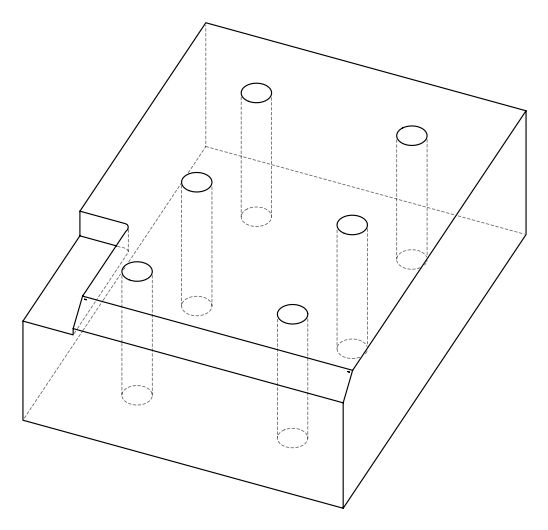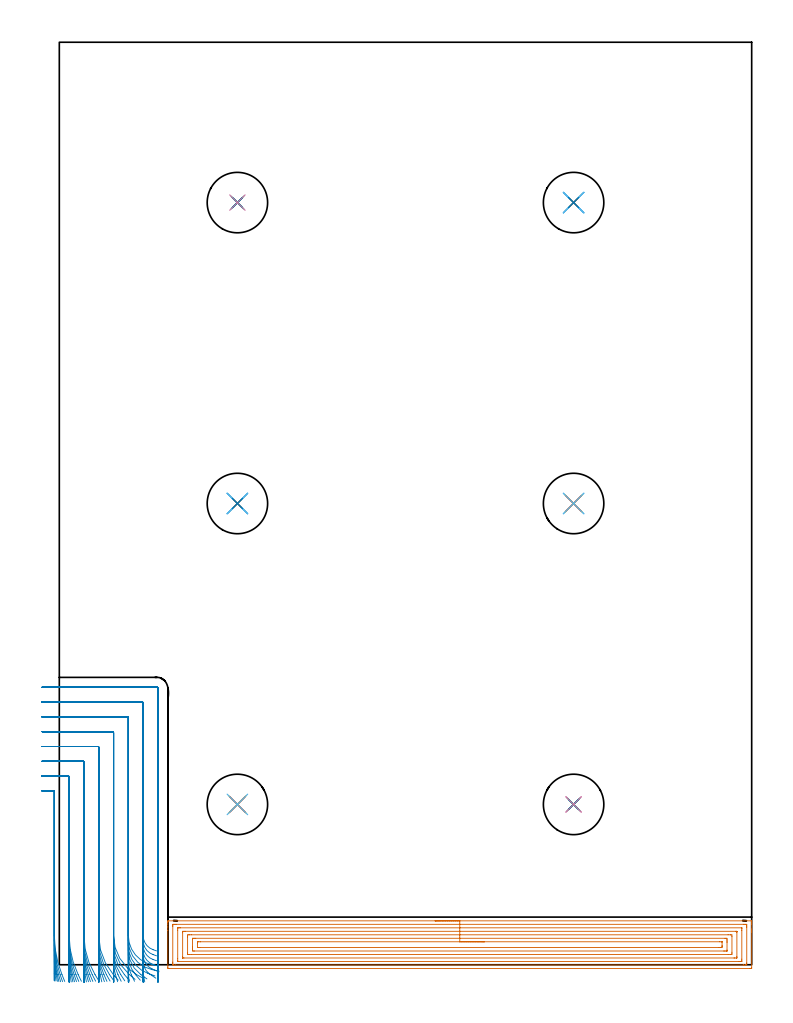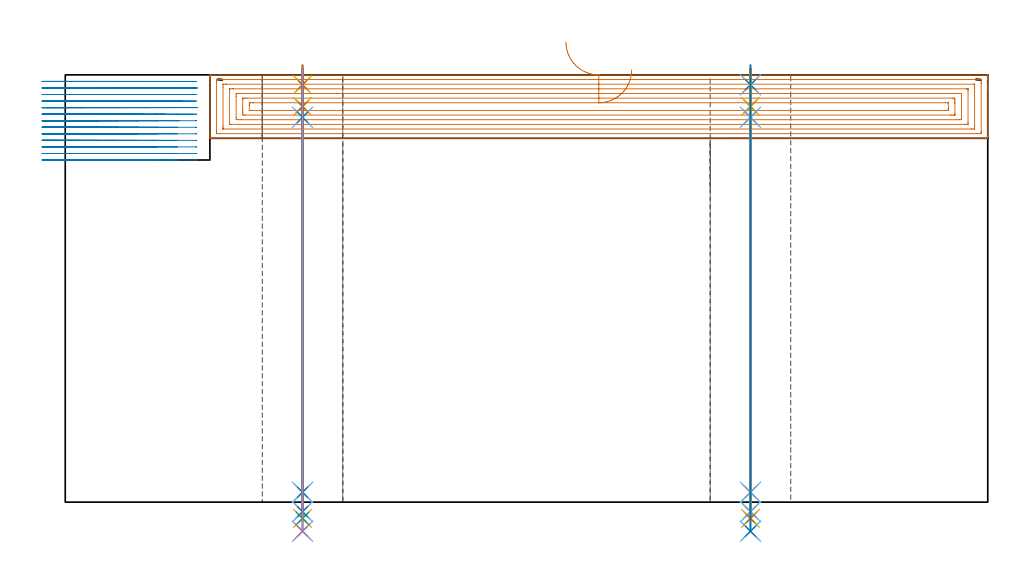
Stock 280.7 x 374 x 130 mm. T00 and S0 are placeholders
(PLAN: 32 operations, 26 tool changes, 52.9 min)
(1 AREA_MILL | FG_CHAMFER_SURFACE | UGT0205_001 | 13.61 min | 45540 mm3)
(2 MILL_CORNER_NOTCH_RECTANGULAR | CORNER_NOTCH_RECTANGULAR | NXT0201_009 | Follow Part, ap 2, ae 75% | 28.49 min | 131222 mm3)
(3 SPOT_DRILL | STEP1HOLE | NXT0321_9005460120000 | 0.05 min | 170 mm3)
(4 SPOT_DRILL_1 | STEP1HOLE_1 | NXT0321_9005460120000 | 0.05 min | 195 mm3)
(5 SPOT_DRILL_2 | STEP1HOLE_2 | NXT0321_9005460120000 | 0.05 min | 177 mm3)
(6 SPOT_DRILL_3 | STEP1HOLE_3 | NXT0321_9005460120000 | 0.05 min | 186 mm3)
(7 SPOT_DRILL_4 | STEP1HOLE_4 | NXT0321_9005460120000 | 0.05 min | 180 mm3)
(8 SPOT_DRILL_5 | STEP1HOLE_5 | NXT0321_9005460120000 | 0.05 min | 174 mm3)
(9 DRILL_BLIND_HOLE_INTO_CENTER | STEP1HOLE | NXT0301_035 | 0.05 min | 218 mm3)
(10 GUN_DRILL_THROUGH_HOLE | STEP1HOLE | UGT0307_002 | 0.59 min | 3382 mm3)
(11 SPADE_DRILL_TO_ENLARGE_THROUGH_HOLE | STEP1HOLE | UGT0306_006 | 0.55 min | 20697 mm3)
(12 DRILL_TO_ENLARGE_THROUGH_HOLE | STEP1HOLE | UGT0301_058 | 0.57 min | 36753 mm3)
(13 DRILL_BLIND_HOLE_INTO_CENTER_1 | STEP1HOLE_1 | NXT0301_035 | 0.05 min | 208 mm3)
(14 GUN_DRILL_THROUGH_HOLE_1 | STEP1HOLE_1 | UGT0307_002 | 0.59 min | 3382 mm3)
(15 SPADE_DRILL_TO_ENLARGE_THROUGH_HOLE_1 | STEP1HOLE_1 | UGT0306_006 | 0.55 min | 20706 mm3)
(16 DRILL_TO_ENLARGE_THROUGH_HOLE_1 | STEP1HOLE_1 | UGT0301_058 | 0.57 min | 36760 mm3)
(17 DRILL_BLIND_HOLE_INTO_CENTER_2 | STEP1HOLE_2 | NXT0301_035 | 0.05 min | 200 mm3)
(18 GUN_DRILL_THROUGH_HOLE_2 | STEP1HOLE_2 | UGT0307_002 | 0.59 min | 3403 mm3)
(19 SPADE_DRILL_TO_ENLARGE_THROUGH_HOLE_2 | STEP1HOLE_2 | UGT0306_006 | 0.55 min | 20691 mm3)
(20 DRILL_TO_ENLARGE_THROUGH_HOLE_2 | STEP1HOLE_2 | UGT0301_058 | 0.57 min | 36760 mm3)
(21 DRILL_BLIND_HOLE_INTO_CENTER_3 | STEP1HOLE_3 | NXT0301_035 | 0.05 min | 210 mm3)
(22 GUN_DRILL_THROUGH_HOLE_3 | STEP1HOLE_3 | UGT0307_002 | 0.59 min | 3366 mm3)
(23 SPADE_DRILL_TO_ENLARGE_THROUGH_HOLE_3 | STEP1HOLE_3 | UGT0306_006 | 0.55 min | 20694 mm3)
(24 DRILL_TO_ENLARGE_THROUGH_HOLE_3 | STEP1HOLE_3 | UGT0301_058 | 0.57 min | 36771 mm3)
(25 DRILL_BLIND_HOLE_INTO_CENTER_4 | STEP1HOLE_4 | NXT0301_035 | 0.05 min | 204 mm3)
(26 GUN_DRILL_THROUGH_HOLE_4 | STEP1HOLE_4 | UGT0307_002 | 0.59 min | 3387 mm3)
(27 SPADE_DRILL_TO_ENLARGE_THROUGH_HOLE_4 | STEP1HOLE_4 | UGT0306_006 | 0.55 min | 20702 mm3)
(28 DRILL_TO_ENLARGE_THROUGH_HOLE_4 | STEP1HOLE_4 | UGT0301_058 | 0.57 min | 36744 mm3)
(29 DRILL_BLIND_HOLE_INTO_CENTER_5 | STEP1HOLE_5 | NXT0301_035 | 0.05 min | 214 mm3)
(30 GUN_DRILL_THROUGH_HOLE_5 | STEP1HOLE_5 | UGT0307_002 | 0.59 min | 3386 mm3)
(31 SPADE_DRILL_TO_ENLARGE_THROUGH_HOLE_5 | STEP1HOLE_5 | UGT0306_006 | 0.55 min | 20706 mm3)
(32 DRILL_TO_ENLARGE_THROUGH_HOLE_5 | STEP1HOLE_5 | UGT0301_058 | 0.57 min | 36756 mm3)
(TOOL UGT0205_001 | Chamfer Mill 20 x 3 x 45 deg. | D20 FL50 Z2)
(TOOL NXT0201_009 | ENDMILL 8mm [2P460-0800-NA 1630] | D8 FL26 Z6)
(TOOL NXT0321_9005460120000 | NC Spot Drill, 142deg, 12mm, Carbide, Uncoated | D12 PA142 FL30 Z2)
(TOOL NXT0301_035 | Carbide Drill 6.4mm [860.1-0640-032A1-MM 2214] | D6.4 PA140 FL53 Z2)
(TOOL UGT0307_002 | Gun Drill 6 mm | D6 PA130 FL24 Z1)
(TOOL UGT0306_006 | Spade Drill 15.5mm | D15.5 PA132 FL10 Z2)
(TOOL UGT0301_058 | Twist Drill 24.5 mm | D24.5 PA118 FL160 Z2)
(OP 1 AREA_MILL)
G17 G21 G94 G90
T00 M6
G54
G17 G0 G90 X152.35 Y17.8 S1061 M3
G43 Z140. H0
G94 G1 X152.388 Z139.128 F250.
X152.502 Z138.263
X152.691 Z137.412
X152.953 Z136.58
X153.287 Z135.774
X153.69 Z135.
X154.158 Z134.264
X154.69 Z133.572
X155.279 Z132.929
X155.922 Z132.339
X156.614 Z131.808
X157.35 Z131.34
X158.124 Z130.937
X158.93 Z130.603
X159.762 Z130.341
X160.613 Z130.152
X161.478 Z130.038
X162.35 Z130.
X280.546
X280.69 Y17.794 Z129.993
X280.7 Y17.511 Z129.71
Y17.108 Z129.307
Y16.502 Z128.697
Y14.44 Z126.638
Y13.864 Z126.059
Y13.273 Z125.469
Y-1.081 Z111.116
X280.697 Y-1.372 Z110.825
X280.69 Y-1.492 Z110.705
X280.568 Y-1.499 Z110.699
X280.1 Y-1.5 Z110.7
X44.6
X44.179 Y-1.495 Z110.703
X44.01 Y-1.492 Z110.706
X44.005 Y-1.081 Z111.116
X44. Y-0.49 Z111.707
Y13.864 Z126.059
Y15.32 Z127.516
Y16.502 Z128.697
Y17.108 Z129.307
Y17.381 Z129.58
X44.001 Y17.512 Z129.711
X44.01 Y17.794 Z129.993
X44.154 Y17.8 Z130.
X162.35
Y16.386 Z128.586
X277.542
X278.316 Y16.385 Z128.585
X278.436 Y16.384 Z128.584
X278.663 Y16.379 Z128.579
X278.69 Y16.305 Z128.505
X278.696 Y16.127 Z128.327
X278.699 Y15.623 Z127.823
X278.7 Y15.244 Z127.444
X278.699 Y0.677 Z112.877
X278.697 Y0.302 Z112.502
X278.69 Y-0.072 Z112.128
X278.316 Y-0.082 Z112.118
X278.197 Y-0.084 Z112.116
X277.424 Y-0.086 Z112.114
X277.306
X47.158
X46.384 Y-0.085 Z112.115
X46.264 Y-0.084 Z112.116
X46.037 Y-0.079 Z112.121
X46.01 Y-0.005 Z112.195
X46.004 Y0.173 Z112.373
X46.001 Y0.677 Z112.877
X46. Y1.055 Z113.255
X46.001 Y15.623 Z127.823
X46.003 Y15.998 Z128.198
X46.01 Y16.372 Z128.572
X46.384 Y16.382 Z128.582
X46.503 Y16.384 Z128.584
X47.276 Y16.386 Z128.586
X47.394
X162.35
Y14.971 Z127.171
X276.532
X276.609 Y14.97 Z127.17
X276.67 Y14.967 Z127.167
X276.683 Y14.965 Z127.165
X276.69 Y14.954 Z127.154
X276.694 Y14.909 Z127.109
X276.698 Y14.744 Z126.944
X276.7 Y14.578 Z126.778
Y13.864 Z126.064
Y2.27 Z114.47
X276.698 Y1.556 Z113.756
X276.696 Y1.395 Z113.595
X276.691 Y1.342 Z113.542
X276.646 Y1.335 Z113.535
X276.532 Y1.334 Z113.534
X275.871 Y1.329 Z113.529
X275.64
X48.168
X48.091 Y1.33 Z113.53
X48.03 Y1.333 Z113.533
X48.017 Y1.335 Z113.535
X48.01 Y1.345 Z113.545
X48.006 Y1.391 Z113.591
X48.002 Y1.556 Z113.756
X48. Y1.722 Z113.922
Y2.436 Z114.636
Y14.03 Z126.23
X48.002 Y14.744 Z126.944
X48.004 Y14.905 Z127.105
X48.009 Y14.958 Z127.158
X48.054 Y14.965 Z127.165
X48.168 Y14.966 Z127.166
X48.829 Y14.971 Z127.171
X49.06
X162.35
Y13.557 Z125.757
X274.168
X274.578 Y13.555 Z125.755
X274.668 Y13.553 Z125.753
X274.683 Y13.551 Z125.751
X274.69 Y13.543 Z125.743
X274.694 Y13.498 Z125.698
X274.697 Y13.405 Z125.605
X274.7 Y13.033 Z125.233
Y3.315 Z115.515
X274.696 Y2.899 Z115.099
X274.693 Y2.795 Z114.995
X274.69 Y2.75 Z114.95
X274.629 Y2.748 Z114.948
X274.434 Y2.745 Z114.945
X273.856 Y2.743 Z114.943
X273.544
X50.532
X50.122 Y2.745 Z114.945
X50.031 Y2.747 Z114.947
X50.017 Y2.749 Z114.949
X50.01 Y2.757 Z114.957
X50.006 Y2.802 Z115.002
X50.003 Y2.895 Z115.095
X50. Y3.267 Z115.467
Y12.985 Z125.185
X50.004 Y13.401 Z125.601
X50.007 Y13.505 Z125.705
X50.01 Y13.55 Z125.75
X50.071 Y13.552 Z125.752
X50.266 Y13.555 Z125.755
X50.844 Y13.557 Z125.757
X51.156
X162.35
Y12.143 Z124.343
X271.142
X272.035 Y12.142 Z124.342
X272.072 Y12.141 Z124.341
X272.69 Y12.106 Z124.306
X272.699 Y11.488 Z123.688
Y5.073 Z117.273
X272.697 Y4.457 Z116.657
X272.69 Y4.194 Z116.394
X272.107 Y4.159 Z116.359
X272.072 Y4.158 Z116.358
X271.217 Y4.157 Z116.357
X53.558
X52.665 Y4.158 Z116.358
X52.628 Y4.159 Z116.359
X52.01 Y4.194 Z116.394
X52.001 Y4.812 Z117.012
Y11.227 Z123.427
X52.003 Y11.843 Z124.043
X52.01 Y12.106 Z124.306
X52.593 Y12.141 Z124.341
X52.628 Y12.142 Z124.342
X53.483 Y12.143 Z124.343
X162.35
Y10.729 Z122.929
X269.902 Y10.728 Z122.928
X270.288 Y10.726 Z122.926
X270.665 Y10.722 Z122.922
X270.69 Y10.348 Z122.548
X270.698 Y9.944 Z122.144
X270.699 Y9.469 Z121.669
X270.7 Y9.062 Z121.262
Y5.952 Z118.152
Y5.749 Z117.949
X270.698 Y5.647 Z117.847
X270.694 Y5.597 Z117.797
X270.69 Y5.578 Z117.778
X270.67 Y5.576 Z117.776
X270.288 Y5.572 Z117.772
X269.782 Y5.571 Z117.771
X269.396
X54.798 Y5.572 Z117.772
X54.412 Y5.574 Z117.774
X54.035 Y5.578 Z117.778
X54.01 Y5.952 Z118.152
X54.002 Y6.356 Z118.556
X54.001 Y6.831 Z119.031
X54. Y7.238 Z119.438
Y10.348 Z122.548
Y10.551 Z122.751
X54.002 Y10.652 Z122.852
X54.006 Y10.703 Z122.903
X54.01 Y10.722 Z122.922
X54.03 Y10.724 Z122.924
X54.412 Y10.727 Z122.927
X54.918 Y10.729 Z122.929
X55.304
X162.35
Y9.315 Z121.515
X267.768 Y9.314 Z121.514
X268.504 Y9.311 Z121.511
X268.667 Y9.308 Z121.508
X268.692 Y9.302 Z121.502
X268.694 Y9.299 Z121.499
X268.699 Y9.276 Z121.476
Y7.71 Z119.91
X268.698 Y7.518 Z119.718
X268.692 Y7.323 Z119.523
X268.678 Y6.992 Z119.192
X268.504 Y6.989 Z119.189
X268.346 Y6.987 Z119.187
X267.612 Y6.985 Z119.185
X267.455
X56.932
X56.196 Y6.989 Z119.189
X56.033 Y6.992 Z119.192
X56.008 Y6.998 Z119.198
X56.006 Y7.001 Z119.201
X56.001 Y7.024 Z119.224
Y8.59 Z120.79
X56.002 Y8.782 Z120.982
X56.008 Y8.976 Z121.176
X56.022 Y9.308 Z121.508
X56.196 Y9.311 Z121.511
X56.354 Y9.313 Z121.513
X57.088 Y9.315 Z121.515
X57.245
X162.35
X163.222 Z121.553
X164.086 Z121.667
X164.938 Z121.855
X165.77 Z122.118
X166.576 Z122.452
X167.35 Z122.854
X168.086 Z123.323
X168.778 Z123.854
X169.421 Z124.444
X170.01 Z125.087
X170.542 Z125.779
X171.01 Z126.515
X171.413 Z127.288
X171.747 Z128.094
X172.009 Z128.926
X172.198 Z129.778
X172.312 Z130.643
X172.35 Z131.515
G0 Z140.
M5
M2
(OP 2 MILL_CORNER_NOTCH_RECTANGULAR)
G17 G21 G94 G90
T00 M6
G54
G17 G0 G90 X2.2 Y-6.78 S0 M3
G43 Z140. H1
Z128.008
G94 G1 X1.073 Y-4. F250.
G2 X-2. Y11.77 R42. F500.
G1 Y70.104
G3 X-2.396 Y70.5 R0.4
G1 X-4.
X-7. F250.
G0 Z140.
X8.952 Y-6.697
Z128.008
G1 X7.638 Y-4.
G2 X4. Y11.77 R36. F500.
G1 Y76.104
G3 X3.604 Y76.5 R0.4
G1 X-4.
X-7. F250.
G0 Z140.
X16.057 Y-6.552
Z128.008
G1 X14.48 Y-4.
G2 X10. Y11.77 R30. F500.
G1 Y82.104
G3 X9.604 Y82.5 R0.4
G1 X-4.
X-7. F250.
G0 Z140.
X23.88 Y-6.261
Z128.008
G1 X21.909 Y-4.
G2 X16. Y11.77 R24. F500.
G1 Y88.103
G3 X15.603 Y88.5 R0.4
G1 X-4.
X-7. F250.
G0 Z140.
X33.951 Y-5.446
Z128.008
G1 X31.323 Y-4.
G2 X22. Y11.77 R18. F500.
G1 Y94.103
G3 X21.603 Y94.5 R0.4
G1 X-4.
X-7. F250.
G0 Z140.
X39.479 Y-0.312
Z128.008
G1 X38. Y-0.062
G2 X28. Y11.77 R12. F500.
G1 Y100.103
G3 X27.603 Y100.5 R0.4
G1 X-4.
X-7. F250.
G0 Z140.
X39.414 Y5.614
Z128.008
G1 X38. Y6.114
G2 X34. Y11.77 R6. F500.
G1 Y106.103
G3 X33.603 Y106.5 R0.4
G1 X-4.
X-7. F250.
G0 Z140.
X40. Y8.77
Z128.008
G1 Y11.77
Y112.103 F500.
G3 X39.603 Y112.5 R0.4
G1 X-4.
X-7. F250.
G0 Z140.
X1.308 Y-6.834
Z126.015
G1 X0.324 Y-4.
G2 X-2. Y9.778 R42. F500.
G1 Y70.104
G3 X-2.396 Y70.5 R0.4
G1 X-4.
X-7. F250.
G0 Z140.
X7.889 Y-6.772
Z126.015
G1 X6.741 Y-4.
G2 X4. Y9.778 R36. F500.
G1 Y76.104
G3 X3.604 Y76.5 R0.4
G1 X-4.
X-7. F250.
G0 Z140.
X14.729 Y-6.665
Z126.015
G1 X13.351 Y-4.
G2 X10. Y9.778 R30. F500.
G1 Y82.104
G3 X9.604 Y82.5 R0.4
G1 X-4.
X-7. F250.
G0 Z140.
X22.071 Y-6.456
Z126.015
G1 X20.349 Y-4.
G2 X16. Y9.778 R24. F500.
G1 Y88.103
G3 X15.603 Y88.5 R0.4
G1 X-4.
X-7. F250.
G0 Z140.
X30.713 Y-5.931
Z126.015
G1 X28.417 Y-4.
G2 X22. Y9.778 R18. F500.
G1 Y94.103
G3 X21.603 Y94.5 R0.4
G1 X-4.
X-7. F250.
G0 Z140.
X40.422 Y-2.584
Z126.015
G1 X37.489 Y-1.957
G2 X28. Y9.778 R12. F500.
G1 Y100.103
G3 X27.603 Y100.5 R0.4
G1 X-4.
X-7. F250.
G0 Z140.
X39.415 Y3.621
Z126.015
G1 X38.001 Y4.121
G2 X34. Y9.778 R6. F500.
G1 Y106.103
G3 X33.603 Y106.5 R0.4
G1 X-4.
X-7. F250.
G0 Z140.
X40. Y6.778
Z126.015
G1 Y9.778
Y112.103 F500.
G3 X39.603 Y112.5 R0.4
G1 X-4.
X-7. F250.
G0 Z140.
X0.525 Y-6.867
Z124.023
G1 X-0.316 Y-3.987
G2 X-2. Y7.785 R42. F500.
G1 Y70.104
G3 X-2.396 Y70.5 R0.4
G1 X-4.
X-7. F250.
G0 Z140.
X6.966 Y-6.835
Z124.023
G1 X5.984 Y-4.
G2 X4. Y7.785 R36. F500.
G1 Y76.104
G3 X3.604 Y76.5 R0.4
G1 X-4.
X-7. F250.
G0 Z140.
X13.59 Y-6.759
Z124.023
G1 X12.412 Y-4.
G2 X10. Y7.785 R30. F500.
G1 Y82.104
G3 X9.604 Y82.5 R0.4
G1 X-4.
X-7. F250.
G0 Z140.
X20.566 Y-6.613
Z124.023
G1 X19.093 Y-4.
G2 X16. Y7.785 R24. F500.
G1 Y88.103
G3 X15.603 Y88.5 R0.4
G1 X-4.
X-7. F250.
G0 Z140.
X28.359 Y-6.268
Z124.023
G1 X26.394 Y-4.
G2 X22. Y7.785 R18. F500.
G1 Y94.103
G3 X21.603 Y94.5 R0.4
G1 X-4.
X-7. F250.
G0 Z140.
X38.752 Y-4.521
Z124.023
G1 X35.93 Y-3.504
G2 X28. Y7.785 R12. F500.
G1 Y100.103
G3 X27.603 Y100.5 R0.4
G1 X-4.
X-7. F250.
G0 Z140.
X39.415 Y1.628
Z124.023
G1 X38. Y2.128
G2 X34. Y7.785 R6. F500.
G1 Y106.103
G3 X33.603 Y106.5 R0.4
G1 X-4.
X-7. F250.
G0 Z140.
X40. Y4.785
Z124.023
G1 Y7.785
Y112.103 F500.
G3 X39.603 Y112.5 R0.4
G1 X-4.
X-7. F250.
G0 Z140.
X-0.172 Y-6.824
Z122.031
G1 X-0.865 Y-3.905
G2 X-2. Y5.794 R42. F500.
G1 Y70.104
G3 X-2.396 Y70.5 R0.4
G1 X-4.
X-7. F250.
G0 Z140.
X6.174 Y-6.887
Z122.031
G1 X5.358 Y-4.
G2 X4. Y5.794 R36. F500.
G1 Y76.104
G3 X3.604 Y76.5 R0.4
G1 X-4.
X-7. F250.
G0 Z140.
X12.623 Y-6.836
Z122.031
G1 X11.644 Y-4.
G2 X10. Y5.794 R30. F500.
G1 Y82.104
G3 X9.604 Y82.5 R0.4
G1 X-4.
X-7. F250.
G0 Z140.
X19.314 Y-6.739
Z122.031
G1 X18.089 Y-4.
G2 X16. Y5.794 R24. F500.
G1 Y88.103
G3 X15.603 Y88.5 R0.4
G1 X-4.
X-7. F250.
G0 Z140.
X26.53 Y-6.517
Z122.031
G1 X24.898 Y-4.
G2 X22. Y5.794 R18. F500.
G1 Y94.103
G3 X21.603 Y94.5 R0.4
G1 X-4.
X-7. F250.
G0 Z140.
X35.515 Y-5.733
Z122.031
G1 X33.066 Y-4.
G2 X28. Y5.794 R12. F500.
G1 Y100.103
G3 X27.603 Y100.5 R0.4
G1 X-4.
X-7. F250.
G0 Z140.
X39.414 Y-0.363
Z122.031
G1 X38. Y0.137
G2 X34. Y5.794 R6. F500.
G1 Y106.103
G3 X33.603 Y106.5 R0.4
G1 X-4.
X-7. F250.
G0 Z140.
X40. Y2.794
Z122.031
G1 Y5.794
Y112.103 F500.
G3 X39.603 Y112.5 R0.4
G1 X-4.
X-7. F250.
G0 Z140.
X-0.768 Y-6.73
Z120.038
G1 X-1.309 Y-3.78
G2 X-2. Y3.806 R42. F500.
G1 Y70.104
G3 X-2.396 Y70.5 R0.4
G1 X-4.
X-7. F250.
G0 Z140.
X5.507 Y-6.929
Z120.038
G1 X4.856 Y-4.
G2 X4. Y3.806 R36. F500.
G1 Y76.104
G3 X3.604 Y76.5 R0.4
G1 X-4.
X-7. F250.
G0 Z140.
X11.814 Y-6.897
Z120.038
G1 X11.033 Y-4.
G2 X10. Y3.806 R30. F500.
G1 Y82.104
G3 X9.604 Y82.5 R0.4
G1 X-4.
X-7. F250.
G0 Z140.
X18.281 Y-6.837
Z120.038
G1 X17.305 Y-4.
G2 X16. Y3.806 R24. F500.
G1 Y88.103
G3 X15.603 Y88.5 R0.4
G1 X-4.
X-7. F250.
G0 Z140.
X25.081 Y-6.703
Z120.038
G1 X23.781 Y-4.
G2 X22. Y3.806 R18. F500.
G1 Y94.103
G3 X21.603 Y94.5 R0.4
G1 X-4.
X-7. F250.
G0 Z140.
X32.837 Y-6.279
Z120.038
G1 X30.886 Y-4.
G2 X28. Y3.806 R12. F500.
G1 Y100.103
G3 X27.603 Y100.5 R0.4
G1 X-4.
X-7. F250.
G0 Z140.
X40.384 Y-2.892
Z120.038
G1 X37.628 Y-1.706
G2 X34. Y3.806 R6. F500.
G1 Y106.103
G3 X33.603 Y106.5 R0.4
G1 X-4.
X-7. F250.
G0 Z140.
X40. Y0.806
Z120.038
G1 Y3.806
Y112.103 F500.
G3 X39.603 Y112.5 R0.4
G1 X-4.
X-7. F250.
G0 Z140.
X-1.379 Y-6.59
Z118.046
G1 X-1.723 Y-3.61
G2 X-2. Y1.208 R42. F500.
G1 Y70.104
G3 X-2.396 Y70.5 R0.4
G1 X-4.
X-7. F250.
G0 Z140.
X4.813 Y-6.968
Z118.046
G1 X4.379 Y-4.
G2 X4. Y1.208 R36. F500.
G1 Y76.104
G3 X3.604 Y76.5 R0.4
G1 X-4.
X-7. F250.
G0 Z140.
X10.976 Y-6.954
Z118.046
G1 X10.455 Y-4.
G2 X10. Y1.208 R30. F500.
G1 Y82.104
G3 X9.604 Y82.5 R0.4
G1 X-4.
X-7. F250.
G0 Z140.
X17.223 Y-6.929
Z118.046
G1 X16.572 Y-4.
G2 X16. Y1.208 R24. F500.
G1 Y88.104
G3 X15.604 Y88.5 R0.4
G1 X-4.
X-7. F250.
G0 Z140.
X23.638 Y-6.872
Z118.046
G1 X22.77 Y-4.
G2 X22. Y1.208 R18. F500.
G1 Y94.103
G3 X21.603 Y94.5 R0.4
G1 X-4.
X-7. F250.
G0 Z140.
X30.491 Y-6.703
Z118.046
G1 X29.189 Y-4.
G2 X28. Y1.208 R12. F500.
G1 Y100.103
G3 X27.603 Y100.5 R0.4
G1 X-4.
X-7. F250.
G0 Z140.
X39.12 Y-5.442
Z118.046
G1 X36.636 Y-3.76
G2 X34. Y1.208 R6. F500.
G1 Y106.103
G3 X33.603 Y106.5 R0.4
G1 X-4.
X-7. F250.
G0 Z140.
X40. Y-1.792
Z118.046
G1 Y1.208
Y112.103 F500.
G3 X39.603 Y112.5 R0.4
G1 X-4.
X-7. F250.
G0 Z140.
X-1.96 Y-6.466
Z116.054
G1 X-1.997 Y-3.466
G2 X-2. Y-2.949 R42. F500.
G1 Y70.104
G3 X-2.396 Y70.5 R0.4
G1 X-4.
X-7. F250.
G0 Z140.
X4.103 Y-6.999
Z116.054
G1 X4.015 Y-4.
G2 X4. Y-2.949 R36. F500.
G1 Y76.104
G3 X3.604 Y76.5 R0.4
G1 X-4.
X-7. F250.
G0 Z140.
X10.123 Y-6.998
Z116.054
G1 X10.018 Y-4.
G2 X10. Y-2.949 R30. F500.
G1 Y82.104
G3 X9.604 Y82.5 R0.4
G1 X-4.
X-7. F250.
G0 Z140.
X16.154 Y-6.997
Z116.054
G1 X16.023 Y-4.
G2 X16. Y-2.949 R24. F500.
G1 Y88.104
G3 X15.604 Y88.5 R0.4
G1 X-4.
X-7. F250.
G0 Z140.
X22.206 Y-6.995
Z116.054
G1 X22.031 Y-4.
G2 X22. Y-2.949 R18. F500.
G1 Y94.103
G3 X21.603 Y94.5 R0.4
G1 X-4.
X-7. F250.
G0 Z140.
X28.309 Y-6.988
Z116.054
G1 X28.046 Y-4.
G2 X28. Y-2.949 R12. F500.
G1 Y100.103
G3 X27.603 Y100.5 R0.4
G1 X-4.
X-7. F250.
G0 Z140.
X34.618 Y-6.954
Z116.054
G1 X34.093 Y-4.
G2 X34. Y-2.949 R6. F500.
G1 Y106.103
G3 X33.603 Y106.5 R0.4
G1 X-4.
X-7. F250.
G0 Z140.
X40. Y-5.949
Z116.054
G1 Y-2.949
Y112.103 F500.
G3 X39.603 Y112.5 R0.4
G1 X-4.
X-7. F250.
G0 Z140.
X-2. Y-6.464
Z114.062
G1 Y-3.464
Y70.104 F500.
G3 X-2.396 Y70.5 R0.4
G1 X-4.
X-7. F250.
G0 Z140.
X4.005 Y-7.
Z114.062
G1 X4. Y-4.
Y-3.946 F500.
Y76.104
G3 X3.604 Y76.5 R0.4
G1 X-4.
X-7. F250.
G0 Z140.
X10.005 Y-7.
Z114.062
G1 X10. Y-4.
Y-3.946 F500.
Y82.104
G3 X9.604 Y82.5 R0.4
G1 X-4.
X-7. F250.
G0 Z140.
X16.007 Y-7.
Z114.062
G1 X16. Y-4.
Y-3.946 F500.
Y88.104
G3 X15.604 Y88.5 R0.4
G1 X-4.
X-7. F250.
G0 Z140.
X22.009 Y-7.
Z114.062
G1 X22. Y-4.
Y-3.946 F500.
Y94.103
G3 X21.603 Y94.5 R0.4
G1 X-4.
X-7. F250.
G0 Z140.
X28.014 Y-7.
Z114.062
G1 X28. Y-4.
Y-3.946 F500.
Y100.103
G3 X27.603 Y100.5 R0.4
G1 X-4.
X-7. F250.
G0 Z140.
X34.027 Y-7.
Z114.062
G1 X34. Y-4.
Y-3.946 F500.
Y106.103
G3 X33.603 Y106.5 R0.4
G1 X-4.
X-7. F250.
G0 Z140.
X40. Y-6.946
Z114.062
G1 Y-3.946
Y112.103 F500.
G3 X39.603 Y112.5 R0.4
G1 X-4.
X-7. F250.
G0 Z140.
X-2. Y-6.464
Z112.069
G1 Y-3.464
Y70.104 F500.
G3 X-2.396 Y70.5 R0.4
G1 X-4.
X-7. F250.
G0 Z140.
X4. Y-7.
Z112.069
G1 Y-4.
Y76.104 F500.
G3 X3.604 Y76.5 R0.4
G1 X-4.
X-7. F250.
G0 Z140.
X10. Y-7.
Z112.069
G1 Y-4.
Y82.104 F500.
G3 X9.604 Y82.5 R0.4
G1 X-4.
X-7. F250.
G0 Z140.
X16. Y-7.
Z112.069
G1 Y-4.
Y88.104 F500.
G3 X15.604 Y88.5 R0.4
G1 X-4.
X-7. F250.
G0 Z140.
X22. Y-7.
Z112.069
G1 Y-4.
Y94.103 F500.
G3 X21.603 Y94.5 R0.4
G1 X-4.
X-7. F250.
G0 Z140.
X28. Y-7.
Z112.069
G1 Y-4.
Y100.103 F500.
G3 X27.603 Y100.5 R0.4
G1 X-4.
X-7. F250.
G0 Z140.
X34. Y-7.
Z112.069
G1 Y-4.
Y106.103 F500.
G3 X33.603 Y106.5 R0.4
G1 X-4.
X-7. F250.
G0 Z140.
X40. Y-7.
Z112.069
G1 Y-4.
Y112.103 F500.
G3 X39.603 Y112.5 R0.4
G1 X-4.
X-7. F250.
G0 Z140.
X-2. Y-6.464
Z110.077
G1 Y-3.464
Y70.104 F500.
G3 X-2.396 Y70.5 R0.4
G1 X-4.
X-7. F250.
G0 Z140.
X4. Y-7.
Z110.077
G1 Y-4.
Y76.104 F500.
G3 X3.604 Y76.5 R0.4
G1 X-4.
X-7. F250.
G0 Z140.
X10. Y-7.
Z110.077
G1 Y-4.
Y82.104 F500.
G3 X9.604 Y82.5 R0.4
G1 X-4.
X-7. F250.
G0 Z140.
X16. Y-7.
Z110.077
G1 Y-4.
Y88.104 F500.
G3 X15.604 Y88.5 R0.4
G1 X-4.
X-7. F250.
G0 Z140.
X22. Y-7.
Z110.077
G1 Y-4.
Y94.103 F500.
G3 X21.603 Y94.5 R0.4
G1 X-4.
X-7. F250.
G0 Z140.
X28. Y-7.
Z110.077
G1 Y-4.
Y100.103 F500.
G3 X27.603 Y100.5 R0.4
G1 X-4.
X-7. F250.
G0 Z140.
X34. Y-7.
Z110.077
G1 Y-4.
Y106.103 F500.
G3 X33.603 Y106.5 R0.4
G1 X-4.
X-7. F250.
G0 Z140.
X40. Y-7.
Z110.077
G1 Y-4.
Y112.103 F500.
G3 X39.603 Y112.5 R0.4
G1 X-4.
X-7. F250.
G0 Z140.
X-2. Y-6.464
Z108.085
G1 Y-3.464
Y70.104 F500.
G3 X-2.396 Y70.5 R0.4
G1 X-4.
X-7. F250.
G0 Z140.
X4. Y-7.
Z108.085
G1 Y-4.
Y76.104 F500.
G3 X3.604 Y76.5 R0.4
G1 X-4.
X-7. F250.
G0 Z140.
X10. Y-7.
Z108.085
G1 Y-4.
Y82.104 F500.
G3 X9.604 Y82.5 R0.4
G1 X-4.
X-7. F250.
G0 Z140.
X16. Y-7.
Z108.085
G1 Y-4.
Y88.104 F500.
G3 X15.604 Y88.5 R0.4
G1 X-4.
X-7. F250.
G0 Z140.
X22. Y-7.
Z108.085
G1 Y-4.
Y94.103 F500.
G3 X21.603 Y94.5 R0.4
G1 X-4.
X-7. F250.
G0 Z140.
X28. Y-7.
Z108.085
G1 Y-4.
Y100.103 F500.
G3 X27.603 Y100.5 R0.4
G1 X-4.
X-7. F250.
G0 Z140.
X34. Y-7.
Z108.085
G1 Y-4.
Y106.103 F500.
G3 X33.603 Y106.5 R0.4
G1 X-4.
X-7. F250.
G0 Z140.
X40. Y-7.
Z108.085
G1 Y-4.
Y112.103 F500.
G3 X39.603 Y112.5 R0.4
G1 X-4.
X-7. F250.
G0 Z140.
X-2. Y-6.464
Z106.092
G1 Y-3.464
Y70.104 F500.
G3 X-2.396 Y70.5 R0.4
G1 X-4.
X-7. F250.
G0 Z140.
X4. Y-7.
Z106.092
G1 Y-4.
Y76.104 F500.
G3 X3.604 Y76.5 R0.4
G1 X-4.
X-7. F250.
G0 Z140.
X10. Y-7.
Z106.092
G1 Y-4.
Y82.104 F500.
G3 X9.604 Y82.5 R0.4
G1 X-4.
X-7. F250.
G0 Z140.
X16. Y-7.
Z106.092
G1 Y-4.
Y88.104 F500.
G3 X15.604 Y88.5 R0.4
G1 X-4.
X-7. F250.
G0 Z140.
X22. Y-7.
Z106.092
G1 Y-4.
Y94.103 F500.
G3 X21.603 Y94.5 R0.4
G1 X-4.
X-7. F250.
G0 Z140.
X28. Y-7.
Z106.092
G1 Y-4.
Y100.103 F500.
G3 X27.603 Y100.5 R0.4
G1 X-4.
X-7. F250.
G0 Z140.
X34. Y-7.
Z106.092
G1 Y-4.
Y106.103 F500.
G3 X33.603 Y106.5 R0.4
G1 X-4.
X-7. F250.
G0 Z140.
X40. Y-7.
Z106.092
G1 Y-4.
Y112.103 F500.
G3 X39.603 Y112.5 R0.4
G1 X-4.
X-7. F250.
G0 Z140.
X-2. Y-6.464
Z104.1
G1 Y-3.464
Y70.104 F500.
G3 X-2.396 Y70.5 R0.4
G1 X-4.
X-7. F250.
G0 Z140.
X4. Y-7.
Z104.1
G1 Y-4.
Y76.104 F500.
G3 X3.604 Y76.5 R0.4
G1 X-4.
X-7. F250.
G0 Z140.
X10. Y-7.
Z104.1
G1 Y-4.
Y82.104 F500.
G3 X9.604 Y82.5 R0.4
G1 X-4.
X-7. F250.
G0 Z140.
X16. Y-7.
Z104.1
G1 Y-4.
Y88.104 F500.
G3 X15.604 Y88.5 R0.4
G1 X-4.
X-7. F250.
G0 Z140.
X22. Y-7.
Z104.1
G1 Y-4.
Y94.103 F500.
G3 X21.603 Y94.5 R0.4
G1 X-4.
X-7. F250.
G0 Z140.
X28. Y-7.
Z104.1
G1 Y-4.
Y100.103 F500.
G3 X27.603 Y100.5 R0.4
G1 X-4.
X-7. F250.
G0 Z140.
X34. Y-7.
Z104.1
G1 Y-4.
Y106.103 F500.
G3 X33.603 Y106.5 R0.4
G1 X-4.
X-7. F250.
G0 Z140.
X40. Y-7.
Z104.1
G1 Y-4.
Y112.103 F500.
G3 X39.603 Y112.5 R0.4
G1 X-4.
X-7. F250.
G0 Z140.
M5
M2
(OP 3 SPOT_DRILL)
G17 G21 G94 G90
T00 M6
G54
G17 G0 G90 X72.2 Y65. S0 M3
G43 Z140. H0
G94 G81 G98 Z127. F250. R133.
G80
M5
M2
(OP 4 SPOT_DRILL_1)
G17 G21 G94 G90
T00 M6
G54
G17 G0 G90 X208.5 Y65. S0 M3
G43 Z140. H0
G94 G81 G98 Z127. F250. R133.
G80
M5
M2
(OP 5 SPOT_DRILL_2)
G17 G21 G94 G90
T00 M6
G54
G17 G0 G90 X72.2 Y187. S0 M3
G43 Z140. H0
G94 G81 G98 Z127. F250. R133.
G80
M5
M2
(OP 6 SPOT_DRILL_3)
G17 G21 G94 G90
T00 M6
G54
G17 G0 G90 X208.5 Y187. S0 M3
G43 Z140. H0
G94 G81 G98 Z127. F250. R133.
G80
M5
M2
(OP 7 SPOT_DRILL_4)
G17 G21 G94 G90
T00 M6
G54
G17 G0 G90 X72.2 Y309. S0 M3
G43 Z140. H0
G94 G81 G98 Z127. F250. R133.
G80
M5
M2
(OP 8 SPOT_DRILL_5)
G17 G21 G94 G90
T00 M6
G54
G17 G0 G90 X208.5 Y309. S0 M3
G43 Z140. H0
G94 G81 G98 Z127. F250. R133.
G80
M5
M2
(OP 9 DRILL_BLIND_HOLE_INTO_CENTER)
G17 G21 G94 G90
T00 M6
G54
G17 G0 G90 X72.2 Y65. S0 M3
G43 Z140. H1
G94 G81 G98 Z120.4 F250. R132.
G80
M5
M2
(OP 10 GUN_DRILL_THROUGH_HOLE)
G17 G21 G94 G90
T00 M6
G54
G17 G0 G90 X72.2 Y65. M8
G43 Z140. H0
Z127.372
S716 M3
G94 G1 Z117.093 F125. M26
G4 X.084
Z3. F250.
G4 X.084
Z-2.899 F125.
G4 X.084
M5
M9
G0 Z127.372
Z140.
M2
(OP 11 SPADE_DRILL_TO_ENLARGE_THROUGH_HOLE)
G17 G21 G94 G90
T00 M6
G54
G17 G0 G90 X72.2 Y65. S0 M3
G43 Z140. H0
G94 G73 G98 Z-4.951 F250. Q14.995 R132.
G80
M5
M2
(OP 12 DRILL_TO_ENLARGE_THROUGH_HOLE)
G17 G21 G94 G90
T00 M6
G54
G17 G0 G90 X72.2 Y65. S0 M3
G43 Z140. H0
G94 G73 G98 Z-8.861 F250. Q23.143 R132.
G80
M5
M2
(OP 13 DRILL_BLIND_HOLE_INTO_CENTER_1)
G17 G21 G94 G90
T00 M6
G54
G17 G0 G90 X208.5 Y65. S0 M3
G43 Z140. H1
G94 G81 G98 Z120.4 F250. R132.
G80
M5
M2
(OP 14 GUN_DRILL_THROUGH_HOLE_1)
G17 G21 G94 G90
T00 M6
G54
G17 G0 G90 X208.5 Y65. M8
G43 Z140. H0
Z127.372
S716 M3
G94 G1 Z117.093 F125. M26
G4 X.084
Z3. F250.
G4 X.084
Z-2.899 F125.
G4 X.084
M5
M9
G0 Z127.372
Z140.
M2
(OP 15 SPADE_DRILL_TO_ENLARGE_THROUGH_HOLE_1)
G17 G21 G94 G90
T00 M6
G54
G17 G0 G90 X208.5 Y65. S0 M3
G43 Z140. H0
G94 G73 G98 Z-4.951 F250. Q14.995 R132.
G80
M5
M2
(OP 16 DRILL_TO_ENLARGE_THROUGH_HOLE_1)
G17 G21 G94 G90
T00 M6
G54
G17 G0 G90 X208.5 Y65. S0 M3
G43 Z140. H0
G94 G73 G98 Z-8.861 F250. Q23.143 R132.
G80
M5
M2
(OP 17 DRILL_BLIND_HOLE_INTO_CENTER_2)
G17 G21 G94 G90
T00 M6
G54
G17 G0 G90 X72.2 Y187. S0 M3
G43 Z140. H1
G94 G81 G98 Z120.4 F250. R132.
G80
M5
M2
(OP 18 GUN_DRILL_THROUGH_HOLE_2)
G17 G21 G94 G90
T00 M6
G54
G17 G0 G90 X72.2 Y187. M8
G43 Z140. H0
Z127.372
S716 M3
G94 G1 Z117.093 F125. M26
G4 X.084
Z3. F250.
G4 X.084
Z-2.899 F125.
G4 X.084
M5
M9
G0 Z127.372
Z140.
M2
(OP 19 SPADE_DRILL_TO_ENLARGE_THROUGH_HOLE_2)
G17 G21 G94 G90
T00 M6
G54
G17 G0 G90 X72.2 Y187. S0 M3
G43 Z140. H0
G94 G73 G98 Z-4.951 F250. Q14.995 R132.
G80
M5
M2
(OP 20 DRILL_TO_ENLARGE_THROUGH_HOLE_2)
G17 G21 G94 G90
T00 M6
G54
G17 G0 G90 X72.2 Y187. S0 M3
G43 Z140. H0
G94 G73 G98 Z-8.861 F250. Q23.143 R132.
G80
M5
M2
(OP 21 DRILL_BLIND_HOLE_INTO_CENTER_3)
G17 G21 G94 G90
T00 M6
G54
G17 G0 G90 X208.5 Y187. S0 M3
G43 Z140. H1
G94 G81 G98 Z120.4 F250. R132.
G80
M5
M2
(OP 22 GUN_DRILL_THROUGH_HOLE_3)
G17 G21 G94 G90
T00 M6
G54
G17 G0 G90 X208.5 Y187. M8
G43 Z140. H0
Z127.372
S716 M3
G94 G1 Z117.093 F125. M26
G4 X.084
Z3. F250.
G4 X.084
Z-2.899 F125.
G4 X.084
M5
M9
G0 Z127.372
Z140.
M2
(OP 23 SPADE_DRILL_TO_ENLARGE_THROUGH_HOLE_3)
G17 G21 G94 G90
T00 M6
G54
G17 G0 G90 X208.5 Y187. S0 M3
G43 Z140. H0
G94 G73 G98 Z-4.951 F250. Q14.995 R132.
G80
M5
M2
(OP 24 DRILL_TO_ENLARGE_THROUGH_HOLE_3)
G17 G21 G94 G90
T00 M6
G54
G17 G0 G90 X208.5 Y187. S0 M3
G43 Z140. H0
G94 G73 G98 Z-8.861 F250. Q23.143 R132.
G80
M5
M2
(OP 25 DRILL_BLIND_HOLE_INTO_CENTER_4)
G17 G21 G94 G90
T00 M6
G54
G17 G0 G90 X72.2 Y309. S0 M3
G43 Z140. H1
G94 G81 G98 Z120.4 F250. R132.
G80
M5
M2
(OP 26 GUN_DRILL_THROUGH_HOLE_4)
G17 G21 G94 G90
T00 M6
G54
G17 G0 G90 X72.2 Y309. M8
G43 Z140. H0
Z127.372
S716 M3
G94 G1 Z117.093 F125. M26
G4 X.084
Z3. F250.
G4 X.084
Z-2.899 F125.
G4 X.084
M5
M9
G0 Z127.372
Z140.
M2
(OP 27 SPADE_DRILL_TO_ENLARGE_THROUGH_HOLE_4)
G17 G21 G94 G90
T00 M6
G54
G17 G0 G90 X72.2 Y309. S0 M3
G43 Z140. H0
G94 G73 G98 Z-4.951 F250. Q14.995 R132.
G80
M5
M2
(OP 28 DRILL_TO_ENLARGE_THROUGH_HOLE_4)
G17 G21 G94 G90
T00 M6
G54
G17 G0 G90 X72.2 Y309. S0 M3
G43 Z140. H0
G94 G73 G98 Z-8.861 F250. Q23.143 R132.
G80
M5
M2
(OP 29 DRILL_BLIND_HOLE_INTO_CENTER_5)
G17 G21 G94 G90
T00 M6
G54
G17 G0 G90 X208.5 Y309. S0 M3
G43 Z140. H1
G94 G81 G98 Z120.4 F250. R132.
G80
M5
M2
(OP 30 GUN_DRILL_THROUGH_HOLE_5)
G17 G21 G94 G90
T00 M6
G54
G17 G0 G90 X208.5 Y309. M8
G43 Z140. H0
Z127.372
S716 M3
G94 G1 Z117.093 F125. M26
G4 X.084
Z3. F250.
G4 X.084
Z-2.899 F125.
G4 X.084
M5
M9
G0 Z127.372
Z140.
M2
(OP 31 SPADE_DRILL_TO_ENLARGE_THROUGH_HOLE_5)
G17 G21 G94 G90
T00 M6
G54
G17 G0 G90 X208.5 Y309. S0 M3
G43 Z140. H0
G94 G73 G98 Z-4.951 F250. Q14.995 R132.
G80
M5
M2
(OP 32 DRILL_TO_ENLARGE_THROUGH_HOLE_5)
G17 G21 G94 G90
T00 M6
G54
G17 G0 G90 X208.5 Y309. S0 M3
G43 Z140. H0
G94 G73 G98 Z-8.861 F250. Q23.143 R132.
G80
M5
M2
